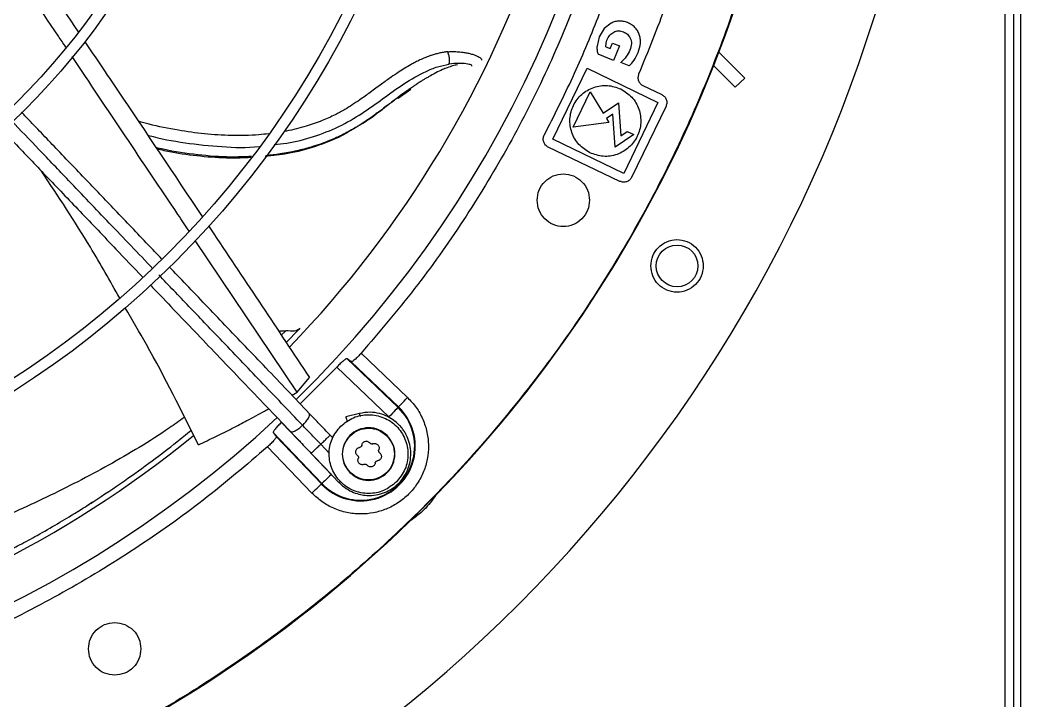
# Model space of a CAD drawing. Header units: inches. Extents: x 1229 to 1453, y -1023 to -720.
# Drawn here: x 1381.62 to 1390.62, y -755.28 to -749.15 of the extents above; entities that cross this region are included whole.
import ezdxf

# ---------------------------------------------------------------- set-up
doc = ezdxf.new("R2010")
doc.units = ezdxf.units.IN
doc.header["$MEASUREMENT"] = 0

msp = doc.modelspace()

# ---------------------------------------------------------------- linework, layer by layer
at = {"color": 18, "linetype": 'Continuous', "lineweight": 25, "true_color": 0x000000}
for p, q in [((1390.5615, -759.2706), (1390.5615, -731.8687)), ((1390.6245, -759.2706), (1390.6245, -731.8687)), ((1390.4785, -731.9447), (1390.4785, -759.1947)), ((1386.9381, -749.1794), (1386.8768, -749.2275)), ((1386.8768, -749.2275), (1386.8319, -749.3013)), ((1386.8319, -749.3013), (1386.8118, -749.3868)), ((1386.8911, -749.3916), (1386.8931, -749.3592)), ((1386.8931, -749.3592), (1386.9012, -749.3317)), ((1386.9312, -749.4079), (1386.951, -749.3593)), ((1386.951, -749.3593), (1387.0135, -749.3847)), ((1386.8911, -749.3916), (1386.9312, -749.4079)), ((1387.0135, -749.3847), (1386.9606, -749.5152)), ((1387.9041, -749.4383), (1388.1399, -749.6741)), ((1386.9606, -749.5152), (1386.8207, -749.4584)), ((1387.1, -749.5638), (1387.0254, -749.5336)), ((1386.4133, -750.2234), (1386.7217, -749.5854)), ((1386.7217, -749.5854), (1387.3598, -749.8938)), ((1388.0547, -749.756), (1387.8574, -749.5586)), ((1388.1399, -749.6741), (1388.0547, -749.756)), ((1385.0231, -749.8546), (1385.1364, -749.773)), ((1386.5961, -750.1148), (1386.7502, -749.7961)), ((1386.7502, -749.7961), (1386.8673, -749.9896)), ((1387.2242, -749.7413), (1387.3942, -749.8224)), ((1386.8673, -749.9896), (1387.0043, -749.897)), ((1387.0043, -749.897), (1387.0253, -750.1926)), ((1387.3598, -749.8938), (1387.0513, -750.5318)), ((1387.4323, -749.9256), (1387.1217, -750.568)), ((1386.9184, -750.074), (1386.5961, -750.1148)), ((1386.955, -749.9982), (1386.8966, -750.0377)), ((1386.8966, -750.0377), (1386.9184, -750.074)), ((1386.9761, -750.2945), (1386.955, -749.9982)), ((1387.0253, -750.1926), (1387.083, -750.1536)), ((1387.083, -750.1536), (1387.1422, -750.1822)), ((1387.0513, -750.5318), (1386.4133, -750.2234)), ((1387.1422, -750.1822), (1386.9761, -750.2945)), ((1387.018, -750.6026), (1386.3726, -750.2948)), ((1384.1156, -752.5), (1383.1986, -751.1334)), ((1384.0114, -751.9463), (1383.971, -751.9853)), ((1384.0163, -752.0534), (1384.1283, -751.9353)), ((1384.12, -751.9423), (1384.1377, -751.9227)), ((1384.1374, -751.923), (1384.1283, -751.9353)), ((1384.6905, -752.148), (1385.1073, -752.5464)), ((1384.5996, -752.2245), (1384.5635, -752.1976)), ((1384.5635, -752.1976), (1385.0219, -752.6358)), ((1384.5996, -752.2245), (1385.0257, -752.6318)), ((1384.4716, -752.2732), (1384.1416, -752.6031)), ((1384.9403, -752.7212), (1384.4716, -752.2732)), ((1384.1156, -752.5), (1384.2251, -752.3671)), ((1384.069, -752.5272), (1384.1156, -752.5)), ((1384.675, -752.6902), (1384.5528, -752.7199)), ((1385.0257, -752.6318), (1385.0219, -752.6358)), ((1383.9741, -752.7706), (1384.4222, -753.2393)), ((1383.8986, -752.8625), (1383.9255, -752.8987)), ((1383.8986, -752.8625), (1384.3368, -753.3209)), ((1384.3328, -753.3247), (1383.9255, -752.8987)), ((1384.4355, -752.9107), (1384.4116, -752.8857)), ((1384.2474, -753.4063), (1383.849, -752.9896)), ((1384.2408, -753.0489), (1384.4939, -753.3137)), ((1384.4024, -753.047), (1384.3262, -752.9673)), ((1384.3368, -753.3209), (1384.3328, -753.3247))]:
    msp.add_line(p, q, dxfattribs=at)
at = {"color": 18, "linetype": 'Continuous', "lineweight": 25, "true_color": 0x000000, "flags": 128}
for points in [[(1385.0257, -752.6318), (1385.0275, -752.6299), (1385.0323, -752.6249), (1385.0399, -752.6169), (1385.0501, -752.6063), (1385.0624, -752.5934), (1385.0764, -752.5788), (1385.0916, -752.5629), (1385.1073, -752.5464)], [(1385.0219, -752.6358), (1385.02, -752.6377), (1385.0152, -752.6428), (1385.0076, -752.6507), (1384.9975, -752.6614), (1384.9852, -752.6742), (1384.9712, -752.6889), (1384.956, -752.7047), (1384.9403, -752.7212)], [(1384.4222, -753.2393), (1384.4057, -753.255), (1384.3898, -753.2702), (1384.3752, -753.2842), (1384.3623, -753.2965), (1384.3517, -753.3066), (1384.3437, -753.3143), (1384.3387, -753.3191), (1384.3368, -753.3209)], [(1384.2474, -753.4063), (1384.2639, -753.3906), (1384.2797, -753.3754), (1384.2944, -753.3614), (1384.3073, -753.3491), (1384.3179, -753.339), (1384.3259, -753.3314), (1384.3309, -753.3265), (1384.3328, -753.3247)]]:
    msp.add_lwpolyline(points, dxfattribs=at)
at = {"color": 18, "linetype": 'Continuous', "lineweight": 25, "true_color": 0x000000}
for centre, radius in [((1376.9618, -745.2608), 11.7126), ((1376.9618, -745.2608), 8.5704), ((1376.9618, -745.2608), 8.472), ((1376.9618, -745.2608), 6.6478), ((1376.9618, -745.2608), 6.5493), ((1376.9618, -745.2608), 4.7037), ((1387.5314, -751.3632), 0.1875)]:
    msp.add_circle(centre, radius, dxfattribs=at)
for centre, radius, start, end in [((1376.9618, -745.2608), 10.2157, 314.3624, 43.03697), ((1376.9618, -745.2608), 11.7147, 339.09994, 20.90006), ((1376.9618, -745.2608), 12.9331, 283.26667, 346.73333), ((1376.9618, -745.2608), 9.8425, 316.0273, 341.93053), ((1376.9618, -745.2608), 11.7147, 315.79736, 338.46866), ((1376.9618, -745.2608), 10.2157, 224.36307, 313.03719), ((1384.687, -752.9861), 0.4901, 223.70945, 46.29055), ((1384.687, -752.9861), 0.4845, 223.70945, 46.29055), ((1376.9618, -745.2608), 9.8425, 283.29628, 309.20157), ((1376.9618, -745.2608), 11.7147, 291.53134, 314.20264)]:
    msp.add_arc(centre, radius, start, end, dxfattribs=at)
for points, knots in [([(1388.6713, -745.2608), (1388.6665, -745.5163), (1388.6568, -746.0272), (1388.5788, -746.7903), (1388.4547, -747.5468), (1388.2803, -748.2936), (1388.0578, -749.0274), (1387.7877, -749.745), (1387.4712, -750.4435), (1387.1098, -751.1197), (1386.7048, -751.7709), (1386.2582, -752.3942), (1385.7717, -752.9869), (1385.2476, -753.5466), (1384.6879, -754.0708), (1384.0952, -754.5572), (1383.4719, -755.0039), (1382.8207, -755.4088), (1382.1445, -755.7703), (1381.446, -756.0867), (1380.7284, -756.3568), (1379.9946, -756.5794), (1379.2478, -756.7535), (1378.4913, -756.8784), (1377.7282, -756.9536), (1376.9618, -756.9787), (1376.1954, -756.9536), (1375.4323, -756.8784), (1374.6757, -756.7535), (1373.929, -756.5794), (1373.1952, -756.3568), (1372.4775, -756.0867), (1371.7791, -755.7702), (1371.1028, -755.4088), (1370.4517, -755.0039), (1369.8284, -754.5572), (1369.2356, -754.0708), (1368.676, -753.5466), (1368.1518, -752.9869), (1367.6653, -752.3942), (1367.2187, -751.7709), (1366.8138, -751.1197), (1366.4523, -750.4435), (1366.1359, -749.745), (1365.8657, -749.0274), (1365.6432, -748.2936), (1365.4689, -747.5468), (1365.3447, -746.7903), (1365.2667, -746.0272), (1365.2571, -745.5163), (1365.2522, -745.2608)], [0, 0, 0, 0, 0.020833, 0.041667, 0.0625, 0.083333, 0.104167, 0.125, 0.145833, 0.166667, 0.1875, 0.208333, 0.229167, 0.25, 0.270833, 0.291667, 0.3125, 0.333333, 0.354167, 0.375, 0.395833, 0.416667, 0.4375, 0.458333, 0.479167, 0.5, 0.520833, 0.541667, 0.5625, 0.583333, 0.604167, 0.625, 0.645833, 0.666667, 0.6875, 0.708333, 0.729167, 0.75, 0.770833, 0.791667, 0.8125, 0.833333, 0.854167, 0.875, 0.895833, 0.916667, 0.9375, 0.958333, 0.979167, 1, 1, 1, 1]), ([(1387.314, -745.2608), (1387.3087, -745.512), (1387.2981, -746.0143), (1387.2129, -746.7639), (1387.0772, -747.5054), (1386.887, -748.2351), (1386.6445, -748.949), (1386.3505, -749.6434), (1386.0071, -750.3147), (1385.615, -750.9586), (1385.18, -751.5749), (1384.8537, -751.957), (1384.6905, -752.148)], [0, 0, 0, 0, 0.1, 0.2, 0.3000001, 0.4, 0.5, 0.6, 0.7000001, 0.8000001, 0.9000001, 1, 1, 1, 1]), ([(1386.3368, -750.1871), (1386.4244, -750.0137), (1386.5997, -749.6669), (1386.8258, -749.1295), (1387.024, -748.5813), (1387.1913, -748.0229), (1387.3278, -747.4562), (1387.4324, -746.8827), (1387.5076, -746.3045), (1387.5307, -745.9167), (1387.5422, -745.7228)], [0, 0, 0, 0, 0.125, 0.25, 0.375, 0.5, 0.625, 0.75, 0.875, 1, 1, 1, 1]), ([(1388.0732, -745.7459), (1388.0596, -745.9686), (1388.0324, -746.414), (1387.9408, -747.0773), (1387.8124, -747.7343), (1387.6433, -748.382), (1387.4385, -749.0196), (1387.27, -749.4327), (1387.1857, -749.6393)], [0, 0, 0, 0, 0.166667, 0.333333, 0.5, 0.666667, 0.833333, 1, 1, 1, 1]), ([(1381.0281, -747.6128), (1381.2273, -747.9039), (1381.6016, -748.4509), (1381.9711, -748.9997), (1382.144, -749.2565)], [0, 0, 0, 0, 0.532089, 1, 1, 1, 1]), ([(1382.0331, -749.3945), (1382.011, -749.3615), (1381.6466, -748.8178), (1381.2819, -748.2724), (1380.9394, -747.7601)], [0, 0, 0, 0, 0.060733, 1, 1, 1, 1]), ([(1387.0858, -749.175), (1387.0731, -749.1706), (1387.0486, -749.1621), (1387.0101, -749.1591), (1386.9726, -749.1641), (1386.9497, -749.1743), (1386.9381, -749.1794)], [0, 0, 0, 0, 0.263448, 0.509886, 0.751189, 1, 1, 1, 1]), ([(1387.191, -749.2818), (1387.186, -749.2699), (1387.1764, -749.2465), (1387.1524, -749.2165), (1387.1222, -749.1917), (1387.0982, -749.1807), (1387.0858, -749.175)], [0, 0, 0, 0, 0.248632, 0.490005, 0.736545, 1, 1, 1, 1]), ([(1386.9012, -749.3317), (1386.9088, -749.3163), (1386.9197, -749.294), (1386.9431, -749.2713), (1386.9563, -749.2638), (1386.9628, -749.26)], [0, 0, 0, 0, 0.52692, 0.765962, 1, 1, 1, 1]), ([(1386.9628, -749.26), (1386.9696, -749.2572), (1386.9829, -749.2515), (1387.0125, -749.2475), (1387.0341, -749.2537), (1387.0488, -749.2579)], [0, 0, 0, 0, 0.24773, 0.489597, 1, 1, 1, 1]), ([(1387.0488, -749.2579), (1387.0616, -749.2644), (1387.0876, -749.2775), (1387.1032, -749.3023), (1387.1111, -749.3149)], [0, 0, 0, 0, 0.490676, 1, 1, 1, 1]), ([(1382.2049, -749.3467), (1382.303, -749.4919), (1382.6567, -750.0153), (1383.0066, -750.539), (1383.2594, -750.9175)], [0, 0, 0, 0, 0.277328, 1, 1, 1, 1]), ([(1387.1111, -749.3149), (1387.1142, -749.3222), (1387.1206, -749.3374), (1387.1227, -749.3751), (1387.1135, -749.4029), (1387.107, -749.4226)], [0, 0, 0, 0, 0.214499, 0.444497, 1, 1, 1, 1]), ([(1387.1803, -749.4447), (1387.1896, -749.4167), (1387.203, -749.3759), (1387.2016, -749.3197), (1387.1945, -749.2943), (1387.191, -749.2818)], [0, 0, 0, 0, 0.527094, 0.7661357, 1, 1, 1, 1]), ([(1385.4693, -749.437), (1385.4582, -749.4383), (1385.4354, -749.4411), (1385.4005, -749.4477), (1385.3642, -749.4564), (1385.3311, -749.4661), (1385.2974, -749.4777), (1385.2611, -749.4917), (1385.2199, -749.5099), (1385.1782, -749.5305), (1385.1328, -749.5551), (1385.0824, -749.5848), (1385.0225, -749.6231), (1384.9528, -749.6708), (1384.8672, -749.732), (1384.7749, -749.8001), (1384.6878, -749.8631), (1384.6124, -749.9145), (1384.5385, -749.9604), (1384.4491, -750.0087), (1384.3335, -750.0609), (1384.1878, -750.1112), (1384.072, -750.1419), (1384.0047, -750.1527), (1383.9978, -750.1538)], [0, 0, 0, 0, 0.020248, 0.041453, 0.06358, 0.0866, 0.102644, 0.126716, 0.155363, 0.182381, 0.209021, 0.246963, 0.28662, 0.336424, 0.399614, 0.478049, 0.547725, 0.599316, 0.648188, 0.709671, 0.786694, 0.879285, 0.987574, 1, 1, 1, 1]), ([(1385.4693, -749.437), (1385.482, -749.4363), (1385.5102, -749.4347), (1385.5558, -749.4359), (1385.6007, -749.4403), (1385.6412, -749.4471), (1385.6761, -749.4553), (1385.712, -749.4663), (1385.7439, -749.4803), (1385.7714, -749.4971), (1385.7726, -749.5075), (1385.7732, -749.513)], [0, 0, 0, 0, 0.079734, 0.178256, 0.296995, 0.387945, 0.480574, 0.582572, 0.72018, 0.853481, 1, 1, 1, 1]), ([(1385.4793, -749.548), (1385.4803, -749.5457), (1385.4825, -749.541), (1385.4845, -749.5301), (1385.4853, -749.5165), (1385.4845, -749.5005), (1385.4823, -749.4834), (1385.4788, -749.4664), (1385.4744, -749.4506), (1385.471, -749.4414), (1385.4693, -749.437)], [0, 0, 0, 0, 0.114968, 0.238123, 0.367412, 0.499995, 0.63258, 0.761867, 0.885025, 1, 1, 1, 1]), ([(1386.8118, -749.3868), (1386.8111, -749.4003), (1386.8099, -749.4247), (1386.8174, -749.448), (1386.8207, -749.4584)], [0, 0, 0, 0, 0.550548, 1, 1, 1, 1]), ([(1387.107, -749.4226), (1387.0973, -749.4427), (1387.0769, -749.4846), (1387.0431, -749.5168), (1387.0254, -749.5336)], [0, 0, 0, 0, 0.47827, 1, 1, 1, 1]), ([(1387.1, -749.5638), (1387.1158, -749.5476), (1387.1498, -749.5129), (1387.1697, -749.4685), (1387.1803, -749.4447)], [0, 0, 0, 0, 0.465642, 1, 1, 1, 1]), ([(1383.142, -751.0492), (1383.109, -750.9999), (1382.759, -750.4785), (1382.4083, -749.9549), (1382.0908, -749.4807)], [0, 0, 0, 0, 0.094407, 1, 1, 1, 1]), ([(1383.9087, -750.2723), (1383.946, -750.2683), (1384.0666, -750.2554), (1384.2631, -750.2036), (1384.4917, -750.1155), (1384.6971, -749.9953), (1384.8845, -749.8592), (1385.071, -749.7247), (1385.2369, -749.6263), (1385.3763, -749.5697), (1385.4452, -749.5552), (1385.4793, -749.548)], [0, 0, 0, 0, 0.062061, 0.200401, 0.339028, 0.477389, 0.612625, 0.745151, 0.874643, 0.938101, 1, 1, 1, 1]), ([(1385.5564, -749.554), (1385.5422, -749.557), (1385.5135, -749.563), (1385.4675, -749.5788), (1385.417, -749.5994), (1385.3606, -749.6265), (1385.313, -749.6527), (1385.2785, -749.6729), (1385.257, -749.6858), (1385.2315, -749.7017), (1385.202, -749.7205), (1385.1688, -749.7425), (1385.1456, -749.7585), (1385.1333, -749.7669)], [0, 0, 0, 0, 0.113461, 0.228829, 0.328724, 0.466208, 0.615602, 0.655734, 0.705473, 0.764802, 0.833692, 0.912107, 1, 1, 1, 1]), ([(1385.6853, -749.5658), (1385.6855, -749.5623), (1385.6857, -749.5552), (1385.6395, -749.5452), (1385.5708, -749.5387), (1385.5097, -749.5449), (1385.4793, -749.548)], [0, 0, 0, 0, 0.244465, 0.494335, 0.747924, 1, 1, 1, 1]), ([(1387.1857, -749.6393), (1387.1828, -749.649), (1387.1769, -749.6683), (1387.1828, -749.6987), (1387.1984, -749.7253), (1387.2156, -749.736), (1387.2242, -749.7413)], [0, 0, 0, 0, 0.2500006, 0.5000011, 0.7499991, 1, 1, 1, 1]), ([(1385.1333, -749.7669), (1385.1244, -749.7732), (1385.1008, -749.7897), (1385.057, -749.8213), (1384.9961, -749.8664), (1384.9281, -749.9179), (1384.8649, -749.9655), (1384.8129, -750.0039), (1384.7687, -750.0355), (1384.7162, -750.0717), (1384.6568, -750.11), (1384.5917, -750.1478), (1384.5096, -750.1908), (1384.3956, -750.2424), (1384.2547, -750.2919), (1384.1064, -750.3307), (1383.9701, -750.3574), (1383.8765, -750.3671), (1383.8334, -750.3716)], [0, 0, 0, 0, 0.022647, 0.059458, 0.112119, 0.18067, 0.238273, 0.278725, 0.316919, 0.352855, 0.412852, 0.465176, 0.509769, 0.604917, 0.722402, 0.813143, 0.913791, 1, 1, 1, 1]), ([(1386.7478, -750.3456), (1386.7124, -750.3231), (1386.6414, -750.2782), (1386.578, -750.1656), (1386.56, -750.0399), (1386.5921, -749.9163), (1386.6691, -749.8143), (1386.7787, -749.7503), (1386.9063, -749.7302), (1386.9856, -749.7578), (1387.0252, -749.7717)], [0, 0, 0, 0, 0.124999, 0.249999, 0.374999, 0.5, 0.625, 0.75, 0.875001, 1, 1, 1, 1]), ([(1387.0252, -749.7717), (1387.0607, -749.7942), (1387.1317, -749.8391), (1387.1951, -749.9516), (1387.2131, -750.0773), (1387.1809, -750.2009), (1387.104, -750.3029), (1386.9943, -750.3669), (1386.8667, -750.3871), (1386.7875, -750.3594), (1386.7478, -750.3456)], [0, 0, 0, 0, 0.125, 0.25, 0.375, 0.499999, 0.624999, 0.749999, 0.874999, 1, 1, 1, 1]), ([(1385.0167, -749.8533), (1384.9867, -749.8757), (1384.8899, -749.9477), (1384.7768, -750.0413), (1384.6794, -750.0965), (1384.6544, -750.1107)], [0, 0, 0, 0, 0.25047, 0.807585, 1, 1, 1, 1]), ([(1387.3942, -749.8224), (1387.4029, -749.8278), (1387.4202, -749.8386), (1387.4359, -749.8657), (1387.4415, -749.8964), (1387.4353, -749.9158), (1387.4323, -749.9256)], [0, 0, 0, 0, 0.25001, 0.500007, 0.750003, 1, 1, 1, 1]), ([(1382.8956, -751.2992), (1382.8619, -751.264), (1382.7288, -751.1247), (1382.5038, -750.8892), (1382.2151, -750.5871), (1381.9388, -750.298), (1381.7433, -750.0935), (1381.6452, -749.9908), (1381.6346, -749.9797)], [0, 0, 0, 0, 0.080732, 0.319058, 0.536803, 0.768161, 0.974843, 1, 1, 1, 1]), ([(1382.8176, -751.3886), (1382.6867, -751.2516), (1382.4347, -750.9879), (1382.0927, -750.63), (1381.7988, -750.3225), (1381.6265, -750.1422), (1381.5434, -750.0552)], [0, 0, 0, 0, 0.30978, 0.596486, 0.805334, 1, 1, 1, 1]), ([(1383.859, -750.1745), (1383.8297, -750.1778), (1383.7596, -750.1858), (1383.6477, -750.1908), (1383.5245, -750.1913), (1383.4021, -750.186), (1383.2425, -750.1729), (1383.0352, -750.1434), (1382.8366, -750.1048), (1382.7183, -750.0712), (1382.6865, -750.0622)], [0, 0, 0, 0, 0.07502, 0.180081, 0.284247, 0.387504, 0.489824, 0.6891, 0.916212, 1, 1, 1, 1]), ([(1381.4657, -750.1448), (1381.5015, -750.1823), (1381.6306, -750.3174), (1381.8627, -750.5603), (1382.1668, -750.8785), (1382.4577, -751.183), (1382.6448, -751.3788), (1382.7247, -751.4623)], [0, 0, 0, 0, 0.084805, 0.305611, 0.551323, 0.808548, 1, 1, 1, 1]), ([(1384.6454, -750.116), (1384.6023, -750.1427), (1384.489, -750.213), (1384.2812, -750.2926), (1384.05, -750.3552), (1383.8954, -750.3721), (1383.8274, -750.3795)], [0, 0, 0, 0, 0.180135, 0.474516, 0.768977, 1, 1, 1, 1]), ([(1382.7704, -750.1874), (1382.7734, -750.1883), (1382.8833, -750.219), (1383.1064, -750.2591), (1383.438, -750.2944), (1383.6627, -750.3021), (1383.7724, -750.2889), (1383.7724, -750.2889)], [0, 0, 0, 0, 0.009341, 0.33831, 0.668436, 0.999941, 1, 1, 1, 1]), ([(1386.3726, -750.2948), (1386.368, -750.2922), (1386.3587, -750.2871), (1386.3471, -750.2761), (1386.3378, -750.2633), (1386.3313, -750.2487), (1386.3278, -750.2332), (1386.3275, -750.2173), (1386.3303, -750.2015), (1386.3346, -750.1919), (1386.3368, -750.1871)], [0, 0, 0, 0, 0.125001, 0.250005, 0.375004, 0.5, 0.624998, 0.749999, 0.874999, 1, 1, 1, 1]), ([(1383.7046, -750.3786), (1383.6421, -750.3815), (1383.4811, -750.3891), (1383.2146, -750.3654), (1382.9899, -750.3346), (1382.8666, -750.3044), (1382.8452, -750.2991)], [0, 0, 0, 0, 0.217672, 0.561292, 0.923662, 1, 1, 1, 1]), ([(1383.6968, -750.3889), (1383.6343, -750.3916), (1383.4843, -750.3982), (1383.2455, -750.3795), (1383.0262, -750.352), (1382.897, -750.3219), (1382.8537, -750.3119)], [0, 0, 0, 0, 0.222118, 0.532821, 0.843556, 1, 1, 1, 1]), ([(1382.5188, -751.653), (1382.4322, -751.4996), (1382.2125, -751.1106), (1381.9661, -750.7379), (1381.8167, -750.5122)], [0, 0, 0, 0, 0.394211, 1, 1, 1, 1]), ([(1386.2723, -750.7726), (1386.2758, -750.7417), (1386.2829, -750.6799), (1386.3376, -750.6012), (1386.4156, -750.5487), (1386.5085, -750.5302), (1386.6014, -750.5487), (1386.6794, -750.6012), (1386.7341, -750.6799), (1386.7412, -750.7417), (1386.7447, -750.7726)], [0, 0, 0, 0, 0.1250006, 0.2500004, 0.374999, 0.5000016, 0.625001, 0.7499996, 0.8749994, 1, 1, 1, 1]), ([(1387.1217, -750.568), (1387.116, -750.5764), (1387.1047, -750.5932), (1387.0774, -750.6079), (1387.0468, -750.6126), (1387.0276, -750.6059), (1387.018, -750.6026)], [0, 0, 0, 0, 0.25, 0.499995, 0.750002, 1, 1, 1, 1]), ([(1386.7447, -750.7726), (1386.7412, -750.8035), (1386.7341, -750.8654), (1386.6794, -750.944), (1386.6014, -750.9965), (1386.5085, -751.015), (1386.4156, -750.9965), (1386.3376, -750.944), (1386.2829, -750.8654), (1386.2758, -750.8035), (1386.2723, -750.7726)], [0, 0, 0, 0, 0.1250006, 0.2500004, 0.374999, 0.4999984, 0.625001, 0.7499996, 0.8749994, 1, 1, 1, 1]), ([(1383.316, -751.0019), (1383.3325, -751.0266), (1383.6377, -751.4819), (1383.9396, -751.9369), (1384.2251, -752.3671)], [0, 0, 0, 0, 0.054287, 1, 1, 1, 1]), ([(1387.2951, -751.3632), (1387.2987, -751.3324), (1387.3057, -751.2708), (1387.3598, -751.1925), (1387.4372, -751.1399), (1387.5294, -751.1208), (1387.6225, -751.1385), (1387.7014, -751.1907), (1387.7568, -751.2697), (1387.764, -751.332), (1387.7676, -751.3632)], [0, 0, 0, 0, 0.12434, 0.248914, 0.373092, 0.497137, 0.622303, 0.748213, 0.874114, 1, 1, 1, 1]), ([(1384.2241, -752.6894), (1384.094, -752.5533), (1383.8419, -752.2895), (1383.4729, -751.9033), (1383.1827, -751.5997), (1383.0151, -751.4243), (1382.9636, -751.3704)], [0, 0, 0, 0, 0.311686, 0.604241, 0.878427, 1, 1, 1, 1]), ([(1387.7676, -751.3632), (1387.764, -751.3943), (1387.7568, -751.4564), (1387.7016, -751.5354), (1387.6227, -751.5878), (1387.5291, -751.6056), (1387.4362, -751.5861), (1387.359, -751.533), (1387.3056, -751.4548), (1387.2986, -751.3937), (1387.2951, -751.3632)], [0, 0, 0, 0, 0.12571, 0.251416, 0.377132, 0.502861, 0.62858, 0.753078, 0.87631, 1, 1, 1, 1]), ([(1384.1632, -752.7966), (1384.0378, -752.6654), (1383.7912, -752.4074), (1383.4503, -752.0506), (1383.1446, -751.7308), (1382.9606, -751.5383), (1382.8702, -751.4436)], [0, 0, 0, 0, 0.292964, 0.576036, 0.791578, 1, 1, 1, 1]), ([(1382.7927, -751.5335), (1382.8075, -751.5489), (1382.9495, -751.6976), (1383.2264, -751.9873), (1383.6323, -752.4121), (1383.9099, -752.7026), (1384.0533, -752.8526)], [0, 0, 0, 0, 0.034882, 0.334856, 0.656456, 1, 1, 1, 1]), ([(1383.2259, -752.973), (1383.0754, -752.6693), (1382.8684, -752.2514), (1382.633, -751.8492), (1382.5686, -751.7393)], [0, 0, 0, 0, 0.726612, 1, 1, 1, 1]), ([(1383.9454, -751.9469), (1383.9559, -751.9469), (1383.9785, -751.9467), (1383.9999, -751.9464), (1384.0114, -751.9463)], [0, 0, 0, 0, 0.46458, 1, 1, 1, 1]), ([(1384.1283, -751.9353), (1384.1179, -751.9411), (1384.096, -751.9532), (1384.0404, -751.9487), (1384.0114, -751.9463)], [0, 0, 0, 0, 0.475869, 1, 1, 1, 1]), ([(1384.6905, -752.148), (1384.6804, -752.1591), (1384.6597, -752.1815), (1384.6309, -752.2078), (1384.6084, -752.2245), (1384.6026, -752.2245), (1384.5996, -752.2245)], [0, 0, 0, 0, 0.24423, 0.4964, 0.747202, 1, 1, 1, 1]), ([(1384.5635, -752.1976), (1384.5605, -752.1976), (1384.5547, -752.1976), (1384.5322, -752.2143), (1384.5032, -752.2403), (1384.482, -752.2623), (1384.4716, -752.2732)], [0, 0, 0, 0, 0.252626, 0.503248, 0.755217, 1, 1, 1, 1]), ([(1385.1073, -752.5464), (1385.1343, -752.5753), (1385.1891, -752.6339), (1385.248, -752.7413), (1385.2861, -752.8588), (1385.2993, -752.981), (1385.2882, -753.1011), (1385.2543, -753.216), (1385.1981, -753.3234), (1385.1201, -753.4191), (1385.0244, -753.4971), (1384.917, -753.5533), (1384.802, -753.5872), (1384.682, -753.5983), (1384.5597, -753.5852), (1384.4422, -753.5471), (1384.3349, -753.4881), (1384.2762, -753.4333), (1384.2474, -753.4063)], [0, 0, 0, 0, 0.0609954, 0.124061, 0.1879942, 0.2514906, 0.3132975, 0.3737131, 0.4362133, 0.5000005, 0.5637869, 0.6262875, 0.6867026, 0.74851, 0.8120066, 0.8759389, 0.9390044, 1, 1, 1, 1]), ([(1383.2259, -752.973), (1383.2786, -752.9478), (1383.3803, -752.8993), (1383.5261, -752.826), (1383.6721, -752.7498), (1383.7815, -752.6911), (1383.8457, -752.6549), (1383.8578, -752.6481)], [0, 0, 0, 0, 0.246531, 0.476022, 0.688417, 0.941305, 1, 1, 1, 1]), ([(1384.1632, -752.7966), (1384.1737, -752.7859), (1384.1947, -752.7644), (1384.2175, -752.7317), (1384.2299, -752.7037), (1384.226, -752.6942), (1384.2241, -752.6894)], [0, 0, 0, 0, 0.242953, 0.485903, 0.742951, 1, 1, 1, 1]), ([(1384.4116, -752.8857), (1384.3798, -752.8524), (1384.3162, -752.7858), (1384.2548, -752.7216), (1384.2241, -752.6894)], [0, 0, 0, 0, 0.500002, 1, 1, 1, 1]), ([(1384.4924, -753.3121), (1384.513, -753.331), (1384.5519, -753.3668), (1384.6187, -753.4011), (1384.6813, -753.4205), (1384.7499, -753.4298), (1384.823, -753.4258), (1384.9003, -753.4044), (1384.9698, -753.3685), (1385.0312, -753.3182), (1385.0808, -753.2558), (1385.1163, -753.1843), (1385.1358, -753.107), (1385.1387, -753.0278), (1385.1253, -752.9519), (1385.1026, -752.8942), (1385.0788, -752.8526), (1385.0563, -752.8207), (1385.0257, -752.7861), (1384.983, -752.7493), (1384.9261, -752.7146), (1384.8539, -752.6881), (1384.7669, -752.6749), (1384.7062, -752.685), (1384.6742, -752.6903)], [0, 0, 0, 0, 0.053383, 0.100935, 0.142644, 0.178507, 0.233213, 0.281771, 0.331518, 0.382116, 0.432747, 0.483378, 0.53401, 0.584641, 0.634226, 0.680757, 0.70288, 0.726041, 0.755415, 0.791313, 0.833729, 0.882655, 0.938082, 1, 1, 1, 1]), ([(1384.6742, -752.6903), (1384.6745, -752.6917), (1384.6751, -752.6939), (1384.679, -752.7099), (1384.6806, -752.7165)], [0, 0, 0, 0, 0.58846, 1, 1, 1, 1]), ([(1383.0983, -752.7259), (1383.0542, -752.7579), (1382.9205, -752.8546), (1382.6942, -752.9971), (1382.3276, -753.2111), (1381.8617, -753.4475), (1381.2952, -753.704), (1380.9114, -753.8563), (1380.7193, -753.9325)], [0, 0, 0, 0, 0.0577, 0.174857, 0.292286, 0.527695, 0.763643, 1, 1, 1, 1]), ([(1383.9741, -752.7706), (1383.9633, -752.781), (1383.9413, -752.8022), (1383.9153, -752.8312), (1383.8986, -752.8538), (1383.8986, -752.8596), (1383.8986, -752.8625)], [0, 0, 0, 0, 0.244784, 0.496747, 0.747372, 1, 1, 1, 1]), ([(1384.5061, -752.8051), (1384.5427, -752.7761), (1384.6158, -752.718), (1384.7571, -752.6926), (1384.8957, -752.7197), (1385.0137, -752.7986), (1385.0926, -752.9167), (1385.1197, -753.0552), (1385.0943, -753.1965), (1385.0362, -753.2697), (1385.0072, -753.3062)], [0, 0, 0, 0, 0.125, 0.249999, 0.374999, 0.500001, 0.625, 0.75, 0.875001, 1, 1, 1, 1]), ([(1384.5531, -752.7214), (1384.553, -752.721), (1384.5526, -752.7194), (1384.5553, -752.7304), (1384.5593, -752.7469), (1384.563, -752.7621), (1384.5641, -752.7664)], [0, 0, 0, 0, 0.124221, 0.48944, 0.854973, 1, 1, 1, 1]), ([(1382.2806, -753.4839), (1382.3743, -753.422), (1382.5521, -753.3046), (1382.8022, -753.1234), (1383.0012, -752.972), (1383.1166, -752.8775), (1383.1588, -752.8431)], [0, 0, 0, 0, 0.317134, 0.601378, 0.854454, 1, 1, 1, 1]), ([(1384.0533, -752.8526), (1384.058, -752.8548), (1384.0673, -752.8591), (1384.0958, -752.848), (1384.1295, -752.8267), (1384.1519, -752.8067), (1384.1632, -752.7966)], [0, 0, 0, 0, 0.257047, 0.514093, 0.757042, 1, 1, 1, 1]), ([(1384.0533, -752.8526), (1384.084, -752.8848), (1384.1454, -752.949), (1384.209, -753.0156), (1384.2408, -753.0489)], [0, 0, 0, 0, 0.499998, 1, 1, 1, 1]), ([(1384.3262, -752.9673), (1384.2953, -752.9349), (1384.2399, -752.877), (1384.1866, -752.8212), (1384.1632, -752.7966)], [0, 0, 0, 0, 0.559898, 1, 1, 1, 1]), ([(1385.0072, -753.3062), (1384.9706, -753.3353), (1384.8975, -753.3933), (1384.7562, -753.4188), (1384.6176, -753.3917), (1384.4996, -753.3127), (1384.4206, -753.1947), (1384.3936, -753.0561), (1384.419, -752.9148), (1384.4771, -752.8417), (1384.5061, -752.8051)], [0, 0, 0, 0, 0.125001, 0.250001, 0.375, 0.5, 0.625, 0.75, 0.875, 1, 1, 1, 1]), ([(1384.9237, -752.8886), (1384.8993, -752.8693), (1384.8506, -752.8306), (1384.7563, -752.8136), (1384.664, -752.8317), (1384.5853, -752.8843), (1384.5326, -752.963), (1384.5146, -753.0554), (1384.5316, -753.1496), (1384.5703, -753.1983), (1384.5896, -753.2227)], [0, 0, 0, 0, 0.125001, 0.25, 0.374999, 0.499998, 0.624999, 0.749999, 0.874999, 1, 1, 1, 1]), ([(1384.592, -753.2203), (1384.573, -753.1963), (1384.5348, -753.1482), (1384.5181, -753.0554), (1384.5359, -752.9644), (1384.5878, -752.8868), (1384.6653, -752.8349), (1384.7563, -752.8171), (1384.8492, -752.8339), (1384.8972, -752.872), (1384.9212, -752.8911)], [0, 0, 0, 0, 0.1249984, 0.2499988, 0.3749993, 0.4999977, 0.6249999, 0.7499986, 0.8750005, 1, 1, 1, 1]), ([(1383.9255, -752.8987), (1383.9255, -752.9016), (1383.9255, -752.9074), (1383.9088, -752.9299), (1383.8824, -752.9587), (1383.86, -752.9794), (1383.849, -752.9896)], [0, 0, 0, 0, 0.2528, 0.503596, 0.755768, 1, 1, 1, 1]), ([(1384.3262, -752.9673), (1384.3371, -752.9569), (1384.3588, -752.9361), (1384.3871, -752.9091), (1384.4075, -752.8896), (1384.4103, -752.887), (1384.4116, -752.8857)], [0, 0, 0, 0, 0.24295, 0.4859, 0.74295, 1, 1, 1, 1]), ([(1384.5896, -753.2227), (1384.614, -753.2421), (1384.6627, -753.2808), (1384.757, -753.2977), (1384.8493, -753.2797), (1384.928, -753.2271), (1384.9806, -753.1483), (1384.9987, -753.056), (1384.9817, -752.9618), (1384.943, -752.913), (1384.9237, -752.8886)], [0, 0, 0, 0, 0.124999, 0.249998, 0.374998, 0.499999, 0.624999, 0.749999, 0.875, 1, 1, 1, 1]), ([(1384.9212, -752.8911), (1384.9403, -752.9151), (1384.9784, -752.9631), (1384.9952, -753.056), (1384.9774, -753.147), (1384.9255, -753.2246), (1384.848, -753.2764), (1384.7569, -753.2942), (1384.6641, -753.2775), (1384.6161, -753.2393), (1384.592, -753.2203)], [0, 0, 0, 0, 0.125, 0.25, 0.375, 0.499999, 0.624999, 0.75, 0.874998, 1, 1, 1, 1]), ([(1384.6965, -752.9752), (1384.6975, -752.9711), (1384.6992, -752.9633), (1384.7061, -752.9533), (1384.715, -752.9457), (1384.7259, -752.9411), (1384.7377, -752.9396), (1384.7492, -752.9417), (1384.7602, -752.947), (1384.7656, -752.9528), (1384.7685, -752.956)], [0, 0, 0, 0, 0.136252, 0.254606, 0.379598, 0.500013, 0.620407, 0.745434, 0.863769, 1, 1, 1, 1]), ([(1384.7962, -752.9634), (1384.7937, -752.9642), (1384.7888, -752.9657), (1384.781, -752.9648), (1384.7738, -752.9617), (1384.7703, -752.9579), (1384.7685, -752.956)], [0, 0, 0, 0, 0.255944, 0.499894, 0.743912, 1, 1, 1, 1]), ([(1384.7962, -752.9634), (1384.8003, -752.9621), (1384.808, -752.9598), (1384.8201, -752.9607), (1384.8312, -752.9646), (1384.8372, -752.9697), (1384.8402, -752.9722)], [0, 0, 0, 0, 0.272477, 0.509179, 0.759211, 1, 1, 1, 1]), ([(1383.849, -752.9896), (1383.658, -753.1527), (1383.2759, -753.4791), (1382.6596, -753.9141), (1382.0157, -754.3062), (1381.3444, -754.6496), (1380.65, -754.9435), (1379.9361, -755.1861), (1379.2064, -755.3761), (1378.4648, -755.5125), (1377.7153, -755.5947), (1376.9618, -755.6221), (1376.2082, -755.5947), (1375.4587, -755.5125), (1374.7171, -755.3761), (1373.9875, -755.1861), (1373.2735, -754.9435), (1372.5792, -754.6496), (1371.9078, -754.3062), (1371.2639, -753.9141), (1370.6476, -753.4791), (1370.2656, -753.1527), (1370.0745, -752.9896)], [0, 0, 0, 0, 0.0500001, 0.1, 0.15, 0.1999999, 0.25, 0.3, 0.35, 0.4000001, 0.45, 0.5000001, 0.5499999, 0.5999999, 0.65, 0.7, 0.75, 0.8000001, 0.8500001, 0.9000001, 0.9500001, 1, 1, 1, 1]), ([(1384.2408, -753.0489), (1384.2422, -753.0476), (1384.2449, -753.045), (1384.2654, -753.0254), (1384.2936, -752.9984), (1384.3154, -752.9777), (1384.3262, -752.9673)], [0, 0, 0, 0, 0.257049, 0.514095, 0.75705, 1, 1, 1, 1]), ([(1384.6569, -753.0675), (1384.6538, -753.0646), (1384.6479, -753.0592), (1384.6427, -753.0482), (1384.6406, -753.0367), (1384.642, -753.025), (1384.6467, -753.0141), (1384.6542, -753.0052), (1384.6643, -752.9983), (1384.672, -752.9965), (1384.6762, -752.9956)], [0, 0, 0, 0, 0.136222, 0.254553, 0.379562, 0.499975, 0.620367, 0.745376, 0.863737, 1, 1, 1, 1]), ([(1384.6965, -752.9752), (1384.696, -752.9778), (1384.6948, -752.9828), (1384.6901, -752.9891), (1384.6838, -752.9938), (1384.6788, -752.995), (1384.6762, -752.9956)], [0, 0, 0, 0, 0.256016, 0.500006, 0.743943, 1, 1, 1, 1]), ([(1384.8563, -753.0438), (1384.8594, -753.0467), (1384.8653, -753.0521), (1384.8706, -753.0631), (1384.8727, -753.0746), (1384.8713, -753.0864), (1384.8667, -753.0971), (1384.8592, -753.106), (1384.8493, -753.113), (1384.8413, -753.1148), (1384.8371, -753.1158)], [0, 0, 0, 0, 0.133503, 0.255989, 0.378469, 0.499258, 0.621544, 0.739531, 0.861867, 1, 1, 1, 1]), ([(1384.8402, -752.9722), (1384.8427, -752.9751), (1384.8478, -752.9811), (1384.8516, -752.9924), (1384.8525, -753.0045), (1384.8501, -753.0121), (1384.8489, -753.0161)], [0, 0, 0, 0, 0.240785, 0.490794, 0.736613, 1, 1, 1, 1]), ([(1384.8563, -753.0438), (1384.8544, -753.0421), (1384.8507, -753.0386), (1384.8475, -753.0313), (1384.8466, -753.0235), (1384.8481, -753.0186), (1384.8489, -753.0161)], [0, 0, 0, 0, 0.256057, 0.500102, 0.744, 1, 1, 1, 1]), ([(1384.6569, -753.0675), (1384.6589, -753.0693), (1384.6626, -753.0728), (1384.6657, -753.0801), (1384.6667, -753.0879), (1384.6651, -753.0928), (1384.6644, -753.0953)], [0, 0, 0, 0, 0.256053, 0.500094, 0.745977, 1, 1, 1, 1]), ([(1384.6731, -753.1392), (1384.6706, -753.1362), (1384.6655, -753.1302), (1384.6617, -753.1191), (1384.6607, -753.107), (1384.6631, -753.0994), (1384.6644, -753.0953)], [0, 0, 0, 0, 0.240813, 0.4908788, 0.7275178, 1, 1, 1, 1]), ([(1384.717, -753.1479), (1384.713, -753.1492), (1384.7053, -753.1516), (1384.6932, -753.1506), (1384.6821, -753.1468), (1384.6761, -753.1417), (1384.6731, -753.1392)], [0, 0, 0, 0, 0.272431, 0.509129, 0.759164, 1, 1, 1, 1]), ([(1384.8167, -753.1361), (1384.8158, -753.1403), (1384.814, -753.1481), (1384.8072, -753.1581), (1384.7982, -753.1656), (1384.7874, -753.1703), (1384.7756, -753.1717), (1384.7641, -753.1696), (1384.7531, -753.1644), (1384.7477, -753.1585), (1384.7448, -753.1554)], [0, 0, 0, 0, 0.136248, 0.254617, 0.379611, 0.500031, 0.620427, 0.745455, 0.86377, 1, 1, 1, 1]), ([(1384.8167, -753.1361), (1384.8173, -753.1335), (1384.8185, -753.1285), (1384.8232, -753.1222), (1384.8295, -753.1175), (1384.8345, -753.1164), (1384.8371, -753.1158)], [0, 0, 0, 0, 0.256017, 0.499993, 0.743942, 1, 1, 1, 1]), ([(1384.717, -753.1479), (1384.7195, -753.1472), (1384.7244, -753.1457), (1384.7323, -753.1466), (1384.7395, -753.1497), (1384.743, -753.1535), (1384.7448, -753.1554)], [0, 0, 0, 0, 0.256, 0.499859, 0.743861, 1, 1, 1, 1]), ([(1384.4924, -753.3121), (1384.4929, -753.3116), (1384.4936, -753.311), (1384.5017, -753.3033), (1384.5032, -753.3018)], [0, 0, 0, 0, 0.8129995, 1, 1, 1, 1]), ([(1381.5514, -753.9077), (1381.5734, -753.8962), (1381.6489, -753.8569), (1381.7853, -753.7821), (1381.9555, -753.6849), (1382.1236, -753.584), (1382.2298, -753.5163), (1382.2806, -753.4839)], [0, 0, 0, 0, 0.088224, 0.302816, 0.554094, 0.78648, 1, 1, 1, 1]), ([(1382.0824, -753.6073), (1382.1291, -753.579), (1382.1941, -753.5396), (1382.2573, -753.4982), (1382.2751, -753.4865)], [0, 0, 0, 0, 0.7187509, 1, 1, 1, 1]), ([(1385.3598, -753.4283), (1385.3273, -753.4726), (1385.2622, -753.5612), (1385.1736, -753.6263), (1385.1292, -753.6588)], [0, 0, 0, 0, 0.500001, 1, 1, 1, 1]), ([(1382.2374, -754.8075), (1382.2409, -754.7766), (1382.248, -754.7148), (1382.3026, -754.6362), (1382.3807, -754.5836), (1382.4736, -754.5652), (1382.5664, -754.5836), (1382.6445, -754.6362), (1382.6991, -754.7148), (1382.7062, -754.7766), (1382.7098, -754.8075)], [0, 0, 0, 0, 0.125, 0.249999, 0.375001, 0.5, 0.624999, 0.750001, 0.875, 1, 1, 1, 1]), ([(1382.7098, -754.8075), (1382.7062, -754.8385), (1382.6991, -754.9003), (1382.6445, -754.9789), (1382.5664, -755.0315), (1382.4736, -755.0499), (1382.3807, -755.0315), (1382.3026, -754.9789), (1382.248, -754.9003), (1382.2409, -754.8385), (1382.2374, -754.8075)], [0, 0, 0, 0, 0.124999, 0.249999, 0.375001, 0.5, 0.624999, 0.750001, 0.875001, 1, 1, 1, 1])]:
    msp.add_open_spline(points, degree=3, knots=knots, dxfattribs=at)

doc.saveas('drawing.dxf')
